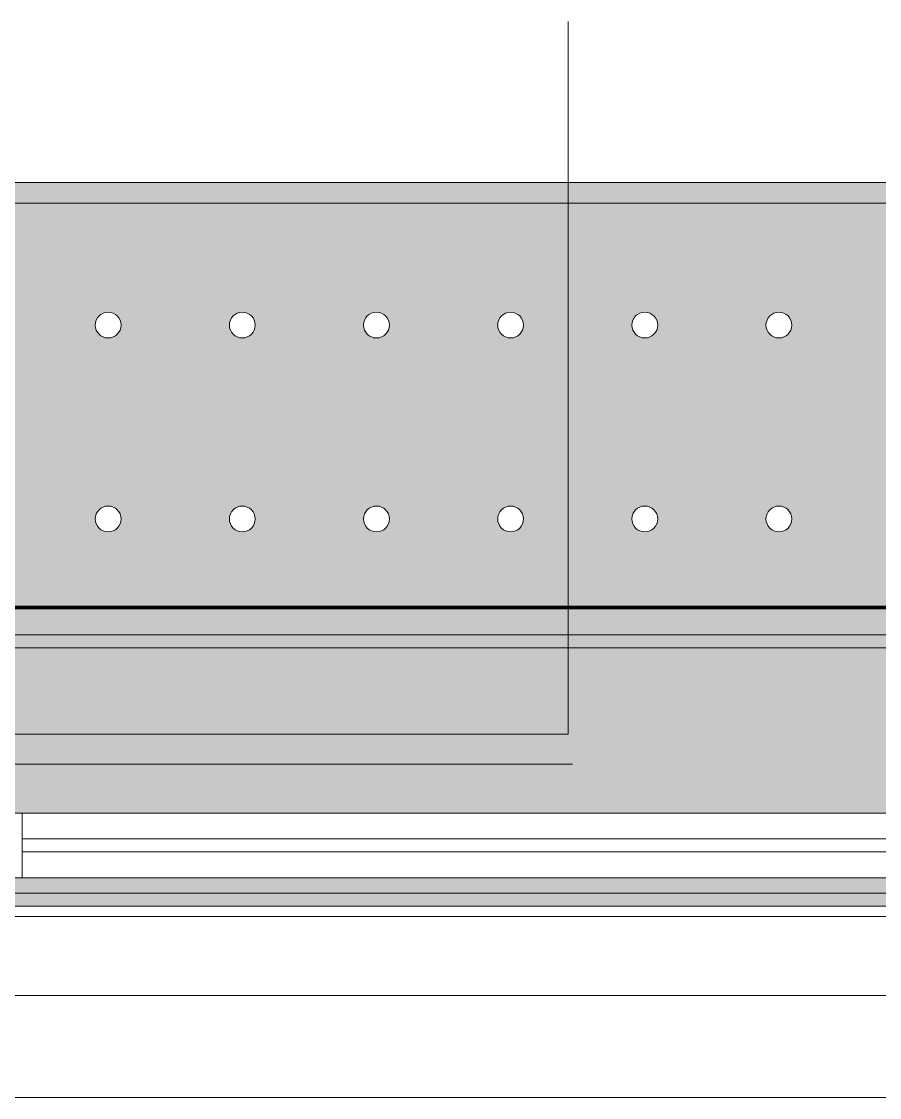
# Model space of a CAD drawing. Header units: millimetres. Extents: x 35157 to 232994, y -8553 to 29000.
# Drawn here: x 53429 to 54093, y -258 to 574 of the extents above; entities that cross this region are included whole.
import ezdxf

# ---------------------------------------------------------------- set-up
doc = ezdxf.new("R2010")
doc.units = ezdxf.units.MM
doc.linetypes.add('Осевая', pattern=[3175, 635, -476.25, 1587.5, -476.25])
for name, color, linetype, lineweight in [('A-GLAZ', 7, 'Continuous', 9), ('A-GLAZ-1', 7, 'Continuous', 13), ('A-WALL', 7, 'Continuous', 9), ('A-WALL-IDEN', 7, 'Continuous', 9), ('I-WALL', 7, 'Continuous', 9), ('Оси-2', 7, 'Осевая', 9)]:
    doc.layers.add(name, color=color, linetype=linetype, lineweight=lineweight)
for name, color, linetype, lineweight, true_color in [('A-WALL-1', 7, 'Continuous', 9, 0xc0c0c0), ('I-WALL-5', 7, 'Continuous', 9, 0xc0c0c0), ('I-WALL-6', 7, 'Continuous', 9, 0xcbc7bf), ('I-WALL-9', 7, 'Continuous', 80, 0xff80c0), ('S-WALL-ANLY', 7, 'Continuous', 13, 0x008040), ('Знаки-1', 7, 'Continuous', 9, 0xc1bbaf), ('Знаки-3', 9, 'Continuous', 9, 0x808080), ('Знаки-4', 7, 'Continuous', 9, 0xaba79f), ('Знаки-5', 7, 'Continuous', 9, 0xd1cabb), ('Знаки-6', 7, 'Continuous', 9, 0xccc5b7), ('Знаки-7', 7, 'Continuous', 9, 0xd5cdbe), ('Знаки-8', 7, 'Continuous', 9, 0xd4ccbd)]:
    doc.layers.add(name, color=color, linetype=linetype, lineweight=lineweight, true_color=true_color)
doc.layers.add('Знаки-2', color=7, linetype='Continuous', lineweight=9, transparency=0.5)

# ---------------------------------------------------------------- blocks, each defined once
blk = doc.blocks.new('120_Окно_СКБ_2Ст - 120_Окно_СКБ_2Ст 3100х2500 _мал_ створка слева-2_-V22-План отделки стен 2 этажа в осях 12-23')
at = {"layer": 'A-GLAZ'}
for p, q in [((1550, -57), (-1550, -57)), ((-600, -107), (1430, -107)), ((1430, -117), (-600, -117))]:
    blk.add_line(p, q, dxfattribs=at)
at = {"layer": 'A-GLAZ-1'}
for p, q in [((1480, -87), (-650, -87)), ((1430, -137), (1430, -87)), ((-670, -137), (1500, -137)), ((1500, -137), (-670, -137))]:
    blk.add_line(p, q, dxfattribs=at)
blk = doc.blocks.new('Зашивка радиатора_ с перфорацией М6 - Зашивка радиатора_ с перфорацией М6-V46-План отделки стен 2 этажа в осях 12-23')
at = {"layer": 'Знаки-2'}
h = blk.add_hatch(color=256, dxfattribs=at)
h.paths.add_polyline_path([(2690, 380), (-370, 380), (-370, 180), (2690, 180), (2690, 357.94)])
h.paths.add_polyline_path([(-210, 357.94), (440.21, 357.94), (440.21, 317.94), (460.21, 317.94), (460.21, 307.94), (-339.79, 307.94), (-339.79, 317.94), (-319.79, 317.94), (-319.79, 357.94)])
h.paths.add_polyline_path([(915.25, 357.94), (2640.21, 357.94), (2640.21, 317.94), (2660.21, 317.94), (2660.21, 307.94), (490.21, 307.94), (490.21, 317.94), (510.21, 317.94), (510.21, 357.94), (540.17, 357.94)])
h = blk.add_hatch(color=256, dxfattribs=at)
h.paths.add_polyline_path([(-370, 180), (-369.79, 169.94), (-231.49, 169.94), (-369.79, 179.99)])
h.paths.add_polyline_path([(2415.58, 180), (-370, 180), (-369.79, 179.99), (-219.84, 169.94), (2690, 169.94), (2690, 180), (2603.12, 180)])
h.paths.add_polyline_path([(-305.3, 149.94), (-369.79, 148.94), (-369.79, -179.82), (-369.79, -179.91), (-369.79, -179.92), (-369.79, -179.94), (2690, -179.94), (2690, 149.94), (-304.18, 149.94)])
h.paths.add_polyline_path([(2108.75, 90.35), (2113.75, 89.02), (2117.41, 85.35), (2118.75, 80.35), (2117.41, 75.35), (2113.75, 71.69), (2108.75, 70.35), (2103.75, 71.69), (2100.09, 75.35), (2098.75, 80.35), (2100.09, 85.35), (2103.75, 89.02), (2106.16, 90.01)])
h.paths.add_polyline_path([(2627.5, 90.35), (2632.5, 89.02), (2636.16, 85.35), (2637.5, 80.35), (2636.16, 75.35), (2632.5, 71.69), (2627.5, 70.35), (2622.5, 71.69), (2618.84, 75.35), (2617.5, 80.35), (2618.84, 85.35), (2622.5, 89.02), (2624.91, 90.01)])
h.paths.add_polyline_path([(1382.5, 90.35), (1387.5, 89.02), (1391.16, 85.35), (1392.5, 80.35), (1391.16, 75.35), (1387.5, 71.69), (1382.5, 70.35), (1377.5, 71.69), (1373.84, 75.35), (1372.5, 80.35), (1373.84, 85.35), (1377.5, 89.02), (1379.91, 90.01)])
h.paths.add_polyline_path([(1175, 90.35), (1180, 89.02), (1183.66, 85.35), (1185, 80.35), (1183.66, 75.35), (1180, 71.69), (1175, 70.35), (1170, 71.69), (1166.34, 75.35), (1165, 80.35), (1166.34, 85.35), (1170, 89.02), (1172.41, 90.01)])
h.paths.add_polyline_path([(1278.75, 90.35), (1283.75, 89.02), (1287.41, 85.35), (1288.75, 80.35), (1287.41, 75.35), (1283.75, 71.69), (1278.75, 70.35), (1273.75, 71.69), (1270.09, 75.35), (1268.75, 80.35), (1270.09, 85.35), (1273.75, 89.02), (1276.16, 90.01)])
h.paths.add_polyline_path([(2420, 90.35), (2425, 89.02), (2428.66, 85.35), (2430, 80.35), (2428.66, 75.35), (2425, 71.69), (2420, 70.35), (2415, 71.69), (2411.34, 75.35), (2410, 80.35), (2411.34, 85.35), (2415.58, 89.26), (2417.41, 90.01)])
h.paths.add_polyline_path([(1071.25, 90.35), (1076.25, 89.02), (1079.91, 85.35), (1081.25, 80.35), (1079.91, 75.35), (1076.25, 71.69), (1071.25, 70.35), (1066.25, 71.69), (1062.59, 75.35), (1061.25, 80.35), (1062.59, 85.35), (1066.25, 89.02), (1068.66, 90.01)])
h.paths.add_polyline_path([(2212.5, 90.35), (2217.5, 89.02), (2221.16, 85.35), (2222.5, 80.35), (2221.16, 75.35), (2217.5, 71.69), (2212.5, 70.35), (2207.5, 71.69), (2203.84, 75.35), (2202.5, 80.35), (2203.84, 85.35), (2207.5, 89.02), (2209.91, 90.01)])
h.paths.add_polyline_path([(2005, 90.35), (2010, 89.02), (2013.66, 85.35), (2015, 80.35), (2013.66, 75.35), (2010, 71.69), (2005, 70.35), (2000, 71.69), (1996.34, 75.35), (1995, 80.35), (1996.34, 85.35), (2000, 89.02), (2002.41, 90.01)])
h.paths.add_polyline_path([(1693.75, 90.35), (1698.75, 89.02), (1702.41, 85.35), (1703.75, 80.35), (1702.41, 75.35), (1698.75, 71.69), (1693.75, 70.35), (1688.75, 71.69), (1685.09, 75.35), (1683.75, 80.35), (1685.09, 85.35), (1688.75, 89.02), (1691.16, 90.01)])
h.paths.add_polyline_path([(1901.25, 90.35), (1906.25, 89.02), (1909.91, 85.35), (1911.25, 80.35), (1909.91, 75.35), (1906.25, 71.69), (1901.25, 70.35), (1896.25, 71.69), (1892.59, 75.35), (1891.25, 80.35), (1892.59, 85.35), (1896.25, 89.02), (1898.66, 90.01)])
h.paths.add_polyline_path([(863.75, 90.35), (868.75, 89.02), (872.41, 85.35), (873.75, 80.35), (872.41, 75.35), (868.75, 71.69), (863.75, 70.35), (858.75, 71.69), (855.09, 75.35), (853.75, 80.35), (855.09, 85.35), (858.75, 89.02), (861.16, 90.01)])
h.paths.add_polyline_path([(2523.75, 90.35), (2528.75, 89.02), (2532.41, 85.35), (2533.75, 80.35), (2532.41, 75.35), (2528.75, 71.69), (2523.75, 70.35), (2518.75, 71.69), (2515.09, 75.35), (2513.75, 80.35), (2515.09, 85.35), (2518.75, 89.02), (2521.16, 90.01)])
h.paths.add_polyline_path([(1797.5, 90.35), (1802.5, 89.02), (1806.16, 85.35), (1807.5, 80.35), (1806.16, 75.35), (1802.5, 71.69), (1797.5, 70.35), (1792.5, 71.69), (1788.84, 75.35), (1787.5, 80.35), (1788.84, 85.35), (1792.5, 89.02), (1794.91, 90.01)])
h.paths.add_polyline_path([(1486.25, 90.35), (1491.25, 89.02), (1494.91, 85.35), (1496.25, 80.35), (1494.91, 75.35), (1491.25, 71.69), (1486.25, 70.35), (1481.25, 71.69), (1477.59, 75.35), (1476.25, 80.35), (1477.88, 85.73), (1481.25, 89.02), (1483.66, 90.01)])
h.paths.add_polyline_path([(1590, 90.35), (1595, 89.02), (1598.66, 85.35), (1600, 80.35), (1598.66, 75.35), (1595, 71.69), (1590, 70.35), (1585, 71.69), (1581.34, 75.35), (1580, 80.35), (1581.34, 85.35), (1585, 89.02), (1587.41, 90.01)])
h.paths.add_polyline_path([(2316.25, 90.35), (2321.25, 89.02), (2324.91, 85.35), (2326.25, 80.35), (2324.91, 75.35), (2321.25, 71.69), (2316.25, 70.35), (2311.25, 71.69), (2307.59, 75.35), (2306.25, 80.35), (2307.59, 85.35), (2311.25, 89.02), (2313.66, 90.01)])
h.paths.add_polyline_path([(967.5, 90.35), (972.5, 89.02), (976.16, 85.35), (977.5, 80.35), (976.16, 75.35), (972.5, 71.69), (967.5, 70.35), (962.5, 71.69), (958.84, 75.35), (957.5, 80.35), (958.84, 85.35), (962.5, 89.02), (964.91, 90.01)])
h.paths.add_polyline_path([(-70, 90.35), (-65, 89.02), (-61.34, 85.35), (-60, 80.35), (-61.34, 75.35), (-65, 71.69), (-70, 70.35), (-75, 71.69), (-78.66, 75.35), (-80, 80.35), (-78.66, 85.35), (-75, 89.02), (-72.59, 90.01)])
h.paths.add_polyline_path([(241.25, 90.35), (246.25, 89.02), (249.91, 85.35), (251.25, 80.35), (249.91, 75.35), (246.25, 71.69), (241.25, 70.35), (236.25, 71.69), (232.59, 75.35), (231.25, 80.35), (232.59, 85.35), (236.25, 89.02), (238.66, 90.01)])
h.paths.add_polyline_path([(760, 90.35), (765, 89.02), (768.66, 85.35), (770, 80.35), (768.66, 75.35), (765, 71.69), (760, 70.35), (755, 71.69), (751.34, 75.35), (750, 80.35), (751.34, 85.35), (755, 89.02), (757.41, 90.01)])
h.paths.add_polyline_path([(552.5, 90.35), (557.5, 89.02), (561.16, 85.35), (562.5, 80.35), (561.16, 75.35), (557.5, 71.69), (552.5, 70.35), (547.5, 71.69), (543.84, 75.35), (542.5, 80.35), (543.84, 85.35), (547.5, 89.02), (549.91, 90.01)])
h.paths.add_polyline_path([(656.25, 90.35), (661.25, 89.02), (664.91, 85.35), (666.25, 80.35), (664.91, 75.35), (661.25, 71.69), (656.25, 70.35), (651.25, 71.69), (647.59, 75.35), (646.25, 80.35), (647.59, 85.35), (651.25, 89.02), (653.66, 90.01)])
h.paths.add_polyline_path([(137.5, 90.35), (142.5, 89.02), (146.16, 85.35), (147.5, 80.35), (146.16, 75.35), (142.5, 71.69), (137.5, 70.35), (132.5, 71.69), (128.84, 75.35), (127.5, 80.35), (128.84, 85.35), (132.5, 89.02), (134.91, 90.01)])
h.paths.add_polyline_path([(345, 90.35), (350, 89.02), (353.66, 85.35), (355, 80.35), (353.66, 75.35), (350, 71.69), (345, 70.35), (340, 71.69), (336.34, 75.35), (335, 80.35), (336.34, 85.35), (340, 89.02), (342.41, 90.01)])
h.paths.add_polyline_path([(-173.75, 90.35), (-168.75, 89.02), (-165.09, 85.35), (-163.75, 80.35), (-165.09, 75.35), (-168.75, 71.69), (-173.75, 70.35), (-178.75, 71.69), (-182.41, 75.35), (-183.75, 80.35), (-182.41, 85.35), (-178.75, 89.02), (-176.34, 90.01)])
h.paths.add_polyline_path([(448.75, 90.35), (453.75, 89.02), (457.41, 85.35), (458.75, 80.35), (457.41, 75.35), (453.75, 71.69), (448.75, 70.35), (443.75, 71.69), (440.09, 75.35), (438.75, 80.35), (440.09, 85.35), (443.75, 89.02), (446.16, 90.01)])
h.paths.add_polyline_path([(-277.5, 90.35), (-272.5, 89.02), (-268.84, 85.35), (-267.5, 80.35), (-268.84, 75.35), (-272.5, 71.69), (-277.5, 70.35), (-282.5, 71.69), (-286.16, 75.35), (-287.5, 80.35), (-286.16, 85.35), (-282.5, 89.02), (-280.09, 90.01)])
h.paths.add_polyline_path([(33.75, 90.35), (38.75, 89.02), (42.41, 85.35), (43.75, 80.35), (42.41, 75.35), (38.75, 71.69), (33.75, 70.35), (28.75, 71.69), (25.09, 75.35), (23.75, 80.35), (25.09, 85.35), (28.75, 89.02), (31.16, 90.01)])
h.paths.add_polyline_path([(1382.5, -59.65), (1387.5, -60.98), (1391.16, -64.65), (1392.5, -69.65), (1391.16, -74.65), (1387.5, -78.31), (1382.5, -79.65), (1377.5, -78.31), (1373.84, -74.65), (1372.5, -69.65), (1373.84, -64.65), (1377.5, -60.98), (1379.91, -59.99)])
h.paths.add_polyline_path([(2212.5, -59.65), (2217.5, -60.98), (2221.16, -64.65), (2222.5, -69.65), (2221.16, -74.65), (2217.5, -78.31), (2212.5, -79.65), (2207.5, -78.31), (2203.84, -74.65), (2202.5, -69.65), (2203.84, -64.65), (2207.5, -60.98), (2209.91, -59.99)])
h.paths.add_polyline_path([(1590, -59.65), (1595, -60.98), (1598.66, -64.65), (1600, -69.65), (1598.66, -74.65), (1595, -78.31), (1590, -79.65), (1585, -78.31), (1581.34, -74.65), (1580, -69.65), (1581.34, -64.65), (1585, -60.98), (1587.41, -59.99)])
h.paths.add_polyline_path([(2005, -59.65), (2010, -60.98), (2013.66, -64.65), (2015, -69.65), (2013.66, -74.65), (2010, -78.31), (2005, -79.65), (2000, -78.31), (1996.34, -74.65), (1995, -69.65), (1996.34, -64.65), (2000, -60.98), (2002.41, -59.99)])
h.paths.add_polyline_path([(1797.5, -59.65), (1802.5, -60.98), (1806.16, -64.65), (1807.5, -69.65), (1806.16, -74.65), (1802.5, -78.31), (1797.5, -79.65), (1792.5, -78.31), (1788.84, -74.65), (1787.5, -69.65), (1788.84, -64.65), (1792.5, -60.98), (1794.91, -59.99)])
h.paths.add_polyline_path([(1175, -59.65), (1180, -60.98), (1183.66, -64.65), (1185, -69.65), (1183.66, -74.65), (1180, -78.31), (1175, -79.65), (1170, -78.31), (1166.34, -74.65), (1165, -69.65), (1166.34, -64.65), (1170, -60.98), (1172.41, -59.99)])
h.paths.add_polyline_path([(2523.75, -59.65), (2528.75, -60.98), (2532.41, -64.65), (2533.75, -69.65), (2532.41, -74.65), (2528.75, -78.31), (2523.75, -79.65), (2518.75, -78.31), (2515.09, -74.65), (2513.75, -69.65), (2515.09, -64.65), (2518.75, -60.98), (2521.16, -59.99)])
h.paths.add_polyline_path([(2627.5, -59.65), (2632.5, -60.98), (2636.16, -64.65), (2637.5, -69.65), (2636.16, -74.65), (2632.5, -78.31), (2627.5, -79.65), (2622.5, -78.31), (2618.84, -74.65), (2617.5, -69.65), (2618.84, -64.65), (2622.5, -60.98), (2624.91, -59.99)])
h.paths.add_polyline_path([(1486.25, -59.65), (1491.25, -60.98), (1494.91, -64.65), (1496.25, -69.65), (1494.91, -74.65), (1491.25, -78.31), (1486.25, -79.65), (1481.25, -78.31), (1477.59, -74.65), (1476.25, -69.65), (1477.88, -64.27), (1481.25, -60.98), (1483.66, -59.99)])
h.paths.add_polyline_path([(2108.75, -59.65), (2113.75, -60.98), (2117.41, -64.65), (2118.75, -69.65), (2117.41, -74.65), (2113.75, -78.31), (2108.75, -79.65), (2103.75, -78.31), (2100.09, -74.65), (2098.75, -69.65), (2100.09, -64.65), (2103.75, -60.98), (2106.16, -59.99)])
h.paths.add_polyline_path([(2316.25, -59.65), (2321.81, -61.42), (2324.91, -64.65), (2326.25, -69.65), (2324.91, -74.65), (2321.25, -78.31), (2316.25, -79.65), (2311.25, -78.31), (2307.59, -74.65), (2306.25, -69.65), (2307.59, -64.65), (2311.25, -60.98), (2313.66, -59.99)])
h.paths.add_polyline_path([(1693.75, -59.65), (1698.75, -60.98), (1702.41, -64.65), (1703.75, -69.65), (1702.41, -74.65), (1698.75, -78.31), (1693.75, -79.65), (1688.75, -78.31), (1685.09, -74.65), (1683.75, -69.65), (1685.09, -64.65), (1688.75, -60.98), (1691.16, -59.99)])
h.paths.add_polyline_path([(1901.25, -59.65), (1906.25, -60.98), (1909.91, -64.65), (1911.25, -69.65), (1909.91, -74.65), (1906.25, -78.31), (1901.25, -79.65), (1896.25, -78.31), (1892.59, -74.65), (1891.25, -69.65), (1892.59, -64.65), (1896.25, -60.98), (1898.66, -59.99)])
h.paths.add_polyline_path([(863.75, -59.65), (868.75, -60.98), (872.41, -64.65), (873.75, -69.65), (872.41, -74.65), (868.75, -78.31), (863.75, -79.65), (858.75, -78.31), (855.09, -74.65), (853.75, -69.65), (855.09, -64.65), (858.75, -60.98), (861.16, -59.99)])
h.paths.add_polyline_path([(1278.75, -59.65), (1283.75, -60.98), (1287.41, -64.65), (1288.75, -69.65), (1287.41, -74.65), (1283.75, -78.31), (1278.75, -79.65), (1273.75, -78.31), (1270.09, -74.65), (1268.75, -69.65), (1270.09, -64.65), (1273.75, -60.98), (1276.16, -59.99)])
h.paths.add_polyline_path([(1071.25, -59.65), (1076.25, -60.98), (1079.91, -64.65), (1081.25, -69.65), (1079.91, -74.65), (1076.25, -78.31), (1071.25, -79.65), (1066.25, -78.31), (1062.59, -74.65), (1061.25, -69.65), (1062.59, -64.65), (1066.25, -60.98), (1068.66, -59.99)])
h.paths.add_polyline_path([(2420, -59.65), (2425, -60.98), (2428.66, -64.65), (2430, -69.65), (2428.66, -74.65), (2425, -78.31), (2420, -79.65), (2415, -78.31), (2411.34, -74.65), (2410, -69.65), (2411.34, -64.65), (2415.58, -60.74), (2417.41, -59.99)])
h.paths.add_polyline_path([(760, -59.65), (765, -60.98), (768.66, -64.65), (770, -69.65), (768.66, -74.65), (765, -78.31), (760, -79.65), (755, -78.31), (751.34, -74.65), (750, -69.65), (751.34, -64.65), (755, -60.98), (757.41, -59.99)])
h.paths.add_polyline_path([(967.5, -59.65), (972.5, -60.98), (976.16, -64.65), (977.5, -69.65), (976.16, -74.65), (972.5, -78.31), (967.5, -79.65), (962.5, -78.31), (958.84, -74.65), (957.5, -69.65), (958.84, -64.65), (962.5, -60.98), (964.91, -59.99)])
h.paths.add_polyline_path([(-70, -59.65), (-65, -60.98), (-61.34, -64.65), (-60, -69.65), (-61.34, -74.65), (-65, -78.31), (-70, -79.65), (-75, -78.31), (-78.66, -74.65), (-80, -69.65), (-78.66, -64.65), (-75, -60.98), (-72.59, -59.99)])
h.paths.add_polyline_path([(552.5, -59.65), (557.5, -60.98), (561.16, -64.65), (562.5, -69.65), (561.16, -74.65), (557.5, -78.31), (552.5, -79.65), (547.5, -78.31), (543.84, -74.65), (542.5, -69.65), (543.84, -64.65), (547.5, -60.98), (549.91, -59.99)])
h.paths.add_polyline_path([(345, -59.65), (350, -60.98), (353.66, -64.65), (355, -69.65), (353.66, -74.65), (350, -78.31), (345, -79.65), (340, -78.31), (336.34, -74.65), (335, -69.65), (336.34, -64.65), (340, -60.98), (342.41, -59.99)])
h.paths.add_polyline_path([(137.5, -59.65), (142.5, -60.98), (146.16, -64.65), (147.5, -69.65), (146.16, -74.65), (142.5, -78.31), (137.5, -79.65), (132.5, -78.31), (128.84, -74.65), (127.5, -69.65), (128.84, -64.65), (132.5, -60.98), (134.91, -59.99)])
h.paths.add_polyline_path([(33.75, -59.65), (38.75, -60.98), (42.41, -64.65), (43.75, -69.65), (42.41, -74.65), (38.75, -78.31), (33.75, -79.65), (28.75, -78.31), (25.09, -74.65), (23.75, -69.65), (25.09, -64.65), (28.75, -60.98), (31.16, -59.99)])
h.paths.add_polyline_path([(-173.75, -59.65), (-168.75, -60.98), (-165.09, -64.65), (-163.75, -69.65), (-165.09, -74.65), (-168.75, -78.31), (-173.75, -79.65), (-178.75, -78.31), (-182.41, -74.65), (-183.75, -69.65), (-182.41, -64.65), (-178.75, -60.98), (-176.34, -59.99)])
h.paths.add_polyline_path([(241.25, -59.65), (246.25, -60.98), (249.91, -64.65), (251.25, -69.65), (249.91, -74.65), (246.25, -78.31), (241.25, -79.65), (236.25, -78.31), (232.59, -74.65), (231.25, -69.65), (232.59, -64.65), (236.25, -60.98), (238.66, -59.99)])
h.paths.add_polyline_path([(448.75, -59.65), (453.75, -60.98), (457.41, -64.65), (458.75, -69.65), (457.41, -74.65), (453.75, -78.31), (448.75, -79.65), (443.75, -78.31), (440.09, -74.65), (438.75, -69.65), (440.09, -64.65), (443.75, -60.98), (446.4, -59.95)])
h.paths.add_polyline_path([(-277.5, -59.65), (-272.5, -60.98), (-268.84, -64.65), (-267.5, -69.65), (-268.84, -74.65), (-272.5, -78.31), (-277.5, -79.65), (-282.5, -78.31), (-286.16, -74.65), (-287.5, -69.65), (-286.16, -64.65), (-282.5, -60.98), (-280.09, -59.99)])
h.paths.add_polyline_path([(656.25, -59.65), (661.25, -60.98), (664.91, -64.65), (666.25, -69.65), (664.91, -74.65), (661.25, -78.31), (656.25, -79.65), (651.25, -78.31), (647.59, -74.65), (646.25, -69.65), (647.59, -64.65), (651.25, -60.98), (653.66, -59.99)])
for points in [[(2682.15, -163.94), (-369.79, -163.94), (-369.79, -179.92), (-369.79, -179.94), (2690, -179.94), (2689.47, -163.94), (2682.38, -163.94)], [(1960, -163.94), (1940, -163.94), (1940.68, -179.94), (1980, -179.94), (1979.32, -163.94), (1965.18, -163.94)], [(1955, -163.94), (1940, -163.94), (1940.68, -179.94), (1980, -179.94), (1979.32, -163.94), (1957.41, -163.94)], [(1960, -163.94), (1950, -163.94), (1950.34, -179.94), (1970, -179.94), (1969.66, -163.94), (1962.59, -163.94)], [(1960, -163.94), (1950, -163.94), (1950.34, -179.94), (1970, -179.94), (1969.66, -163.94), (1962.59, -163.94)], [(2060, -163.94), (2040, -163.94), (2040.68, -179.94), (2080, -179.94), (2079.32, -163.94), (2065.18, -163.94)], [(2055, -163.94), (2040, -163.94), (2040.68, -179.94), (2080, -179.94), (2079.32, -163.94), (2057.41, -163.94)], [(2060, -163.94), (2050, -163.94), (2050.34, -179.94), (2070, -179.94), (2069.66, -163.94), (2062.59, -163.94)], [(2060, -163.94), (2050, -163.94), (2050.34, -179.94), (2070, -179.94), (2069.66, -163.94), (2062.59, -163.94)], [(2155, -163.94), (2140, -163.94), (2140.68, -179.94), (2180, -179.94), (2179.32, -163.94), (2157.41, -163.94)], [(2165, -163.94), (2140, -163.94), (2140.68, -179.94), (2180, -179.94), (2179.32, -163.94), (2165.18, -163.94)], [(2160, -163.94), (2150, -163.94), (2150.34, -179.94), (2170, -179.94), (2169.66, -163.94), (2162.59, -163.94)], [(2160, -163.94), (2150, -163.94), (2150.34, -179.94), (2170, -179.94), (2169.66, -163.94), (2162.59, -163.94)], [(2260, -163.94), (2240, -163.94), (2240.68, -179.94), (2280, -179.94), (2279.32, -163.94), (2265.18, -163.94)], [(2265, -163.94), (2240, -163.94), (2240.68, -179.94), (2280, -179.94), (2279.32, -163.94), (2265.18, -163.94)], [(2260, -163.94), (2250, -163.94), (2250.34, -179.94), (2270, -179.94), (2269.66, -163.94), (2262.59, -163.94)], [(2260, -163.94), (2250, -163.94), (2250.34, -179.94), (2270, -179.94), (2269.66, -163.94), (2262.59, -163.94)], [(2360, -163.94), (2340, -163.94), (2340.68, -179.94), (2380, -179.94), (2379.32, -163.94), (2365.18, -163.94)], [(2365, -163.94), (2340, -163.94), (2340.68, -179.94), (2380, -179.94), (2379.32, -163.94), (2365.18, -163.94)], [(2360, -163.94), (2350, -163.94), (2350.34, -179.94), (2370, -179.94), (2369.66, -163.94), (2362.59, -163.94)], [(2360, -163.94), (2350, -163.94), (2350.34, -179.94), (2370, -179.94), (2369.66, -163.94), (2362.59, -163.94)], [(2440.68, -163.94), (2440, -163.94), (2440.68, -179.94), (2480, -179.94), (2479.32, -163.94), (2442.68, -163.94)], [(2440.68, -163.94), (2440, -163.94), (2440.68, -179.94), (2480, -179.94), (2479.32, -163.94), (2442.68, -163.94)], [(2460, -163.94), (2450, -164.05), (2450.34, -179.94), (2470, -179.94), (2469.66, -163.94), (2462.59, -163.94)], [(2460, -163.94), (2450, -164.05), (2450.34, -179.94), (2470, -179.94), (2469.66, -163.94), (2462.59, -163.94)], [(2564.17, -163.94), (2540, -164.84), (2540.68, -179.94), (2580, -179.94), (2579.32, -163.94), (2565.18, -163.94)], [(2555, -163.94), (2540, -164.84), (2540.68, -179.94), (2580, -179.94), (2579.32, -163.94), (2557.41, -163.94)], [(2560, -163.94), (2550, -164.2), (2550.34, -179.94), (2570, -179.94), (2569.66, -163.94), (2562.59, -163.94)], [(2560, -163.94), (2550, -164.2), (2550.34, -179.94), (2570, -179.94), (2569.66, -163.94), (2562.59, -163.94)]]:
    blk.add_hatch(color=256, dxfattribs=at).paths.add_polyline_path(points)
at = {"layer": 'Знаки-1'}
for p, q in [((2690, 180), (-370, 180)), ((-370, 180), (2690, 180)), ((1940, -163.94), (1880, -163.94)), ((1940, -163.94), (1980, -163.94)), ((1980, -163.94), (1940, -163.94)), ((2040, -163.94), (1980, -163.94)), ((2040, -163.94), (2080, -163.94)), ((2040.68, -163.94), (2040, -163.94)), ((2042.68, -163.94), (2040.68, -163.94)), ((2080, -163.94), (2042.68, -163.94)), ((2140, -163.94), (2080, -163.94)), ((2140, -163.94), (2150, -163.94)), ((2142.68, -163.94), (2140, -163.94)), ((2150, -163.94), (2142.68, -163.94)), ((2150, -163.94), (2152.93, -163.94)), ((2150.34, -163.94), (2150, -163.94)), ((2160, -163.94), (2150.34, -163.94)), ((2152.93, -163.94), (2165, -163.94)), ((2169.66, -163.94), (2160, -163.94)), ((2165, -163.94), (2170, -163.94)), ((2170, -163.94), (2169.66, -163.94)), ((2170, -163.94), (2177.32, -163.94)), ((2180, -163.94), (2170, -163.94)), ((2177.32, -163.94), (2180, -163.94)), ((2240, -163.94), (2180, -163.94)), ((2240, -163.94), (2250, -163.94)), ((2245.86, -163.94), (2240, -163.94)), ((2274.14, -163.94), (2245.86, -163.94)), ((2250, -163.94), (2274.14, -163.94)), ((2274.14, -163.94), (2280, -163.94)), ((2280, -163.94), (2274.14, -163.94)), ((2340, -163.94), (2280, -163.94)), ((2340, -163.94), (2342.68, -163.94)), ((2342.68, -163.94), (2340, -163.94)), ((2342.68, -163.94), (2365.18, -163.94)), ((2365.18, -163.94), (2342.68, -163.94)), ((2365.18, -163.94), (2380, -163.94)), ((2380, -163.94), (2365.18, -163.94)), ((2440, -163.94), (2380, -163.94)), ((2440, -163.94), (2445.86, -163.94)), ((2445.86, -163.94), (2440, -163.94)), ((2445.86, -163.94), (2450, -163.94)), ((2450, -163.94), (2445.86, -163.94)), ((2450, -163.94), (2451.34, -163.94)), ((2451.34, -163.94), (2450, -163.94)), ((2451.34, -163.94), (2462.59, -163.94)), ((2462.59, -163.94), (2451.34, -163.94)), ((2462.59, -163.94), (2464.86, -163.94)), ((2464.86, -163.94), (2462.59, -163.94)), ((2465, -163.94), (2470, -163.94)), ((2470, -163.94), (2465, -163.94)), ((2470, -163.94), (2480, -163.94)), ((2480, -163.94), (2470, -163.94)), ((2540, -163.94), (2480, -163.94)), ((2540, -163.94), (2550, -163.94)), ((2545.86, -163.94), (2540, -163.94)), ((2564.18, -163.94), (2545.86, -163.94)), ((2550, -163.94), (2564.18, -163.94)), ((2565.18, -163.94), (2577.32, -163.94)), ((2574.14, -163.94), (2565.18, -163.94)), ((2580, -163.94), (2574.14, -163.94)), ((2577.32, -163.94), (2580, -163.94)), ((2646.93, -163.94), (2580.72, -163.94)), ((1880, -179.94), (1940, -179.94)), ((1940, -179.94), (1980, -179.94)), ((1980, -179.94), (1940, -179.94)), ((1980, -179.94), (2040, -179.94)), ((2040, -179.94), (2080, -179.94)), ((2080, -179.94), (2040, -179.94)), ((2080, -179.94), (2140, -179.94)), ((2140, -179.94), (2150, -179.94)), ((2150, -179.94), (2140, -179.94)), ((2150, -179.94), (2155, -179.94)), ((2170, -179.94), (2150, -179.94)), ((2155, -179.94), (2165, -179.94)), ((2165, -179.94), (2170, -179.94)), ((2170, -179.94), (2180, -179.94)), ((2180, -179.94), (2170, -179.94)), ((2180, -179.94), (2240, -179.94)), ((2240, -179.94), (2280, -179.94)), ((2280, -179.94), (2240, -179.94)), ((2280, -179.94), (2340, -179.94)), ((2340, -179.94), (2380, -179.94)), ((2380, -179.94), (2340, -179.94)), ((2380, -179.94), (2440, -179.94)), ((2440, -179.94), (2450, -179.94)), ((2450, -179.94), (2440, -179.94)), ((2450, -179.94), (2470, -179.94)), ((2470, -179.94), (2450, -179.94)), ((2470, -179.94), (2480, -179.94)), ((2480, -179.94), (2470, -179.94)), ((2480, -179.94), (2540, -179.94)), ((2540, -179.94), (2580, -179.94)), ((2560, -179.94), (2540, -179.94)), ((2580, -179.94), (2560, -179.94)), ((2580, -179.94), (2689.47, -179.94))]:
    blk.add_line(p, q, dxfattribs=at)
at = {"layer": 'Знаки-3'}
for p, q in [((2690, 380), (-370, 380)), ((-370, 180), (2690, 180)), ((2690, 180), (-370, 180)), ((-369.79, -179.94), (2690, -179.94))]:
    blk.add_line(p, q, dxfattribs=at)
for centre, start, end in [((2005, 80.35), 0, 180), ((2108.75, 80.35), 0, 180), ((2212.5, 80.35), 0, 180), ((2316.25, 80.35), 0, 180), ((2420, 80.35), 0, 180), ((2523.75, 80.35), 0, 180), ((2005, 80.35), 180, 0), ((2108.75, 80.35), 180, 360), ((2212.5, 80.35), 180, 0), ((2316.25, 80.35), 180, 360), ((2420, 80.35), 180, 0), ((2523.75, 80.35), 180, 360), ((2005, -69.65), 0, 180), ((2108.75, -69.65), 0, 180), ((2212.5, -69.65), 0, 180), ((2316.25, -69.65), 0, 180), ((2420, -69.65), 0, 180), ((2523.75, -69.65), 0, 180), ((2005, -69.65), 180, 0), ((2108.75, -69.65), 180, 0), ((2212.5, -69.65), 180, 0), ((2316.25, -69.65), 180, 0), ((2420, -69.65), 180, 0), ((2523.75, -69.65), 180, 0)]:
    blk.add_arc(centre, 10, start, end, dxfattribs=at)
at = {"layer": 'Знаки-4'}
for p, q in [((-370, 380), (2690, 380)), ((-322.14, -163.94), (2646.93, -163.94)), ((2690, -179.94), (-369.79, -179.94)), ((2689.47, -179.94), (-369.79, -179.94))]:
    blk.add_line(p, q, dxfattribs=at)
for centre, start, end in [((2005, 80.35), 0, 180), ((2108.75, 80.35), 0, 180), ((2212.5, 80.35), 0, 180), ((2316.25, 80.35), 0, 180), ((2420, 80.35), 0, 180), ((2523.75, 80.35), 0, 180), ((2005, 80.35), 180, 360), ((2108.75, 80.35), 180, 360), ((2212.5, 80.35), 180, 360), ((2316.25, 80.35), 180, 360), ((2420, 80.35), 180, 360), ((2523.75, 80.35), 180, 360), ((2005, -69.65), 0, 180), ((2108.75, -69.65), 0, 180), ((2212.5, -69.65), 0, 180), ((2316.25, -69.65), 0, 180), ((2420, -69.65), 0, 180), ((2523.75, -69.65), 0, 180), ((2005, -69.65), 180, 360), ((2108.75, -69.65), 180, 360), ((2212.5, -69.65), 180, 360), ((2316.25, -69.65), 180, 360), ((2420, -69.65), 180, 360), ((2523.75, -69.65), 180, 360)]:
    blk.add_arc(centre, 10, start, end, dxfattribs=at)
at = {"layer": 'Знаки-5'}
for p, q in [((1945.86, -163.94), (1940.68, -163.94)), ((1950, -163.94), (1946.73, -163.94)), ((1950, -163.94), (1954.81, -163.94)), ((1950.34, -163.94), (1950, -163.94)), ((1954.81, -163.94), (1950.34, -163.94)), ((1955, -163.94), (1965, -163.94)), ((1962.59, -163.94), (1955, -163.94)), ((1965, -163.94), (1962.59, -163.94)), ((1965.19, -163.94), (1970, -163.94)), ((1967.07, -163.94), (1965.19, -163.94)), ((1970, -163.94), (1967.07, -163.94)), ((1979.32, -163.94), (1970, -163.94)), ((2050, -163.94), (2040.68, -163.94)), ((2051.28, -163.94), (2054.82, -163.94)), ((2054.82, -163.94), (2051.28, -163.94)), ((2055, -163.94), (2065, -163.94)), ((2065, -163.94), (2055, -163.94)), ((2065.18, -163.94), (2068.72, -163.94)), ((2068.72, -163.94), (2065.18, -163.94)), ((2079.32, -163.94), (2070, -163.94)), ((2150, -163.94), (2140.68, -163.94)), ((2150, -163.94), (2150.34, -163.94)), ((2154.81, -163.94), (2150, -163.94)), ((2150.34, -163.94), (2154.81, -163.94)), ((2155, -163.94), (2162.59, -163.94)), ((2162.59, -163.94), (2155, -163.94)), ((2162.59, -163.94), (2165, -163.94)), ((2165, -163.94), (2162.59, -163.94)), ((2165.19, -163.94), (2168.66, -163.94)), ((2169.66, -163.94), (2165.19, -163.94)), ((2168.66, -163.94), (2170, -163.94)), ((2170, -163.94), (2169.66, -163.94)), ((2179.32, -163.94), (2170, -163.94)), ((2250, -163.94), (2240.68, -163.94)), ((2250, -163.94), (2254.81, -163.94)), ((2254.81, -163.94), (2250, -163.94)), ((2255, -163.94), (2260, -163.94)), ((2257.41, -163.94), (2255, -163.94)), ((2265, -163.94), (2257.41, -163.94)), ((2260, -163.94), (2265, -163.94)), ((2265.19, -163.94), (2270, -163.94)), ((2268.66, -163.94), (2265.19, -163.94)), ((2270, -163.94), (2268.66, -163.94)), ((2279.32, -163.94), (2270, -163.94)), ((2350, -163.94), (2340.68, -163.94)), ((2351.28, -163.94), (2354.82, -163.94)), ((2354.82, -163.94), (2351.28, -163.94)), ((2355, -163.94), (2360, -163.94)), ((2365, -163.94), (2355, -163.94)), ((2360, -163.94), (2365, -163.94)), ((2365.18, -163.94), (2368.72, -163.94)), ((2368.72, -163.94), (2365.18, -163.94)), ((2379.32, -163.94), (2370, -163.94)), ((2450, -163.94), (2440.68, -163.94)), ((2450, -163.94), (2454.81, -163.94)), ((2451.34, -163.94), (2450, -163.94)), ((2454.81, -163.94), (2451.34, -163.94)), ((2455, -163.94), (2464.86, -163.94)), ((2457.41, -163.94), (2455, -163.94)), ((2464.86, -163.94), (2457.41, -163.94)), ((2465.19, -163.94), (2469.66, -163.94)), ((2468.66, -163.94), (2465.19, -163.94)), ((2470, -163.94), (2468.66, -163.94)), ((2469.66, -163.94), (2470, -163.94)), ((2479.32, -163.94), (2470, -163.94)), ((2550, -163.94), (2540.68, -163.94)), ((2550, -163.94), (2554.81, -163.94)), ((2554.81, -163.94), (2550, -163.94)), ((2555, -163.94), (2557.41, -163.94)), ((2564.2, -163.94), (2555, -163.94)), ((2557.41, -163.94), (2560, -163.94)), ((2560, -163.94), (2564.2, -163.94)), ((2565.19, -163.94), (2570, -163.94)), ((2570, -163.94), (2565.19, -163.94)), ((2579.32, -163.94), (2570, -163.94)), ((1940.68, -179.94), (1950, -179.94)), ((1950, -179.94), (1954.81, -179.94)), ((1954.81, -179.94), (1950, -179.94)), ((1955, -179.94), (1965, -179.94)), ((1965, -179.94), (1955, -179.94)), ((1965.19, -179.94), (1970, -179.94)), ((1970, -179.94), (1965.19, -179.94)), ((1970, -179.94), (1979.32, -179.94)), ((2040.68, -179.94), (2050, -179.94)), ((2051.28, -179.94), (2054.82, -179.94)), ((2054.82, -179.94), (2051.28, -179.94)), ((2055, -179.94), (2065, -179.94)), ((2065, -179.94), (2055, -179.94)), ((2065.18, -179.94), (2068.72, -179.94)), ((2068.72, -179.94), (2065.18, -179.94)), ((2070, -179.94), (2079.32, -179.94)), ((2140.68, -179.94), (2150, -179.94)), ((2150, -179.94), (2150.34, -179.94)), ((2154.81, -179.94), (2150, -179.94)), ((2150.34, -179.94), (2154.81, -179.94)), ((2155, -179.94), (2165, -179.94)), ((2165, -179.94), (2155, -179.94)), ((2165.19, -179.94), (2170, -179.94)), ((2170, -179.94), (2165.19, -179.94)), ((2170, -179.94), (2179.32, -179.94)), ((2240.68, -179.94), (2250, -179.94)), ((2250, -179.94), (2254.81, -179.94)), ((2254.81, -179.94), (2250, -179.94)), ((2255, -179.94), (2265, -179.94)), ((2265, -179.94), (2255, -179.94)), ((2265.19, -179.94), (2270, -179.94)), ((2270, -179.94), (2265.19, -179.94)), ((2270, -179.94), (2279.32, -179.94)), ((2340.68, -179.94), (2350, -179.94)), ((2351.28, -179.94), (2354.82, -179.94)), ((2354.82, -179.94), (2351.28, -179.94)), ((2355, -179.94), (2365, -179.94)), ((2365, -179.94), (2355, -179.94)), ((2365.18, -179.94), (2368.72, -179.94)), ((2368.72, -179.94), (2365.18, -179.94)), ((2370, -179.94), (2379.32, -179.94)), ((2440.68, -179.94), (2450, -179.94)), ((2450, -179.94), (2452.93, -179.94)), ((2454.81, -179.94), (2450, -179.94)), ((2452.93, -179.94), (2454.81, -179.94)), ((2455, -179.94), (2465, -179.94)), ((2462.59, -179.94), (2455, -179.94)), ((2465, -179.94), (2462.59, -179.94)), ((2465.19, -179.94), (2469.66, -179.94)), ((2470, -179.94), (2465.19, -179.94)), ((2469.66, -179.94), (2470, -179.94)), ((2470, -179.94), (2479.32, -179.94)), ((2540.68, -179.94), (2550, -179.94)), ((2550, -179.94), (2554.81, -179.94)), ((2552.93, -179.94), (2550, -179.94)), ((2554.81, -179.94), (2552.93, -179.94)), ((2555, -179.94), (2557.41, -179.94)), ((2562.59, -179.94), (2555, -179.94)), ((2557.41, -179.94), (2560, -179.94)), ((2560, -179.94), (2562.59, -179.94)), ((2562.59, -179.94), (2565, -179.94)), ((2565, -179.94), (2562.59, -179.94)), ((2565.19, -179.94), (2569.66, -179.94)), ((2569.66, -179.94), (2565.19, -179.94)), ((2569.66, -179.94), (2570, -179.94)), ((2570, -179.94), (2569.66, -179.94)), ((2570, -179.94), (2579.32, -179.94))]:
    blk.add_line(p, q, dxfattribs=at)
at = {"layer": 'Знаки-6'}
for p, q in [((1940, -163.94), (1950, -163.94)), ((1950, -163.94), (1940, -163.94)), ((1950, -163.94), (1954.81, -163.94)), ((1954.81, -163.94), (1950, -163.94)), ((1955, -163.94), (1965, -163.94)), ((1965, -163.94), (1955, -163.94)), ((1965.19, -163.94), (1970, -163.94)), ((1970, -163.94), (1965.19, -163.94)), ((1970, -163.94), (1980, -163.94)), ((1980, -163.94), (1970, -163.94)), ((2040, -163.94), (2050, -163.94)), ((2050, -163.94), (2040, -163.94)), ((2050, -163.94), (2054.81, -163.94)), ((2054.81, -163.94), (2050, -163.94)), ((2055, -163.94), (2065, -163.94)), ((2065, -163.94), (2055, -163.94)), ((2065.19, -163.94), (2070, -163.94)), ((2070, -163.94), (2065.19, -163.94)), ((2070, -163.94), (2080, -163.94)), ((2080, -163.94), (2070, -163.94)), ((2140, -163.94), (2150, -163.94)), ((2150, -163.94), (2140, -163.94)), ((2151.28, -163.94), (2154.82, -163.94)), ((2154.82, -163.94), (2151.28, -163.94)), ((2155, -163.94), (2165, -163.94)), ((2165, -163.94), (2155, -163.94)), ((2165.18, -163.94), (2168.72, -163.94)), ((2168.72, -163.94), (2165.18, -163.94)), ((2170, -163.94), (2180, -163.94)), ((2180, -163.94), (2170, -163.94)), ((2240, -163.94), (2250, -163.94)), ((2250, -163.94), (2240, -163.94)), ((2250, -163.94), (2254.81, -163.94)), ((2254.81, -163.94), (2250, -163.94)), ((2255, -163.94), (2265, -163.94)), ((2265, -163.94), (2255, -163.94)), ((2265.19, -163.94), (2270, -163.94)), ((2270, -163.94), (2265.19, -163.94)), ((2270, -163.94), (2280, -163.94)), ((2280, -163.94), (2270, -163.94)), ((2340, -163.94), (2350, -163.94)), ((2350, -163.94), (2340, -163.94)), ((2350, -163.94), (2354.81, -163.94)), ((2354.81, -163.94), (2350, -163.94)), ((2355, -163.94), (2365, -163.94)), ((2365, -163.94), (2355, -163.94)), ((2365.19, -163.94), (2370, -163.94)), ((2370, -163.94), (2365.19, -163.94)), ((2370, -163.94), (2380, -163.94)), ((2380, -163.94), (2370, -163.94)), ((2440, -163.94), (2450, -163.94)), ((2450, -163.94), (2440, -163.94)), ((2451.28, -163.94), (2454.82, -163.94)), ((2454.82, -163.94), (2451.28, -163.94)), ((2455, -163.94), (2464.86, -163.94)), ((2464.86, -163.94), (2455, -163.94)), ((2465.18, -163.94), (2468.72, -163.94)), ((2468.72, -163.94), (2465.18, -163.94)), ((2470, -163.94), (2480, -163.94)), ((2480, -163.94), (2470, -163.94)), ((2540, -163.94), (2550, -163.94)), ((2550, -163.94), (2540, -163.94)), ((2550, -163.94), (2554.81, -163.94)), ((2554.81, -163.94), (2550, -163.94)), ((2555, -163.94), (2564.2, -163.94)), ((2564.2, -163.94), (2555, -163.94)), ((2565.19, -163.94), (2570, -163.94)), ((2570, -163.94), (2565.19, -163.94)), ((2570, -163.94), (2580, -163.94)), ((2580, -163.94), (2570, -163.94)), ((1940, -179.94), (1950, -179.94)), ((1950, -179.94), (1940, -179.94)), ((1950, -179.94), (1954.81, -179.94)), ((1954.81, -179.94), (1950, -179.94)), ((1955, -179.94), (1965, -179.94)), ((1965, -179.94), (1955, -179.94)), ((1965.19, -179.94), (1970, -179.94)), ((1970, -179.94), (1965.19, -179.94)), ((1970, -179.94), (1980, -179.94)), ((1980, -179.94), (1970, -179.94)), ((2040, -179.94), (2050, -179.94)), ((2050, -179.94), (2040, -179.94)), ((2050, -179.94), (2054.81, -179.94)), ((2054.81, -179.94), (2050, -179.94)), ((2055, -179.94), (2065, -179.94)), ((2065, -179.94), (2055, -179.94)), ((2065.19, -179.94), (2070, -179.94)), ((2070, -179.94), (2065.19, -179.94)), ((2070, -179.94), (2080, -179.94)), ((2080, -179.94), (2070, -179.94)), ((2140, -179.94), (2150, -179.94)), ((2150, -179.94), (2140, -179.94)), ((2151.28, -179.94), (2154.82, -179.94)), ((2154.82, -179.94), (2151.28, -179.94)), ((2155, -179.94), (2165, -179.94)), ((2165, -179.94), (2155, -179.94)), ((2165.18, -179.94), (2168.72, -179.94)), ((2168.72, -179.94), (2165.18, -179.94)), ((2170, -179.94), (2180, -179.94)), ((2180, -179.94), (2170, -179.94)), ((2240, -179.94), (2250, -179.94)), ((2250, -179.94), (2240, -179.94)), ((2250, -179.94), (2254.81, -179.94)), ((2254.81, -179.94), (2250, -179.94)), ((2255, -179.94), (2265, -179.94)), ((2265, -179.94), (2255, -179.94)), ((2265.19, -179.94), (2270, -179.94)), ((2270, -179.94), (2265.19, -179.94)), ((2270, -179.94), (2280, -179.94)), ((2280, -179.94), (2270, -179.94)), ((2340, -179.94), (2350, -179.94)), ((2350, -179.94), (2340, -179.94)), ((2350, -179.94), (2354.81, -179.94)), ((2354.81, -179.94), (2350, -179.94)), ((2355, -179.94), (2365, -179.94)), ((2365, -179.94), (2355, -179.94)), ((2365.19, -179.94), (2370, -179.94)), ((2370, -179.94), (2365.19, -179.94)), ((2370, -179.94), (2380, -179.94)), ((2380, -179.94), (2370, -179.94)), ((2440, -179.94), (2450, -179.94)), ((2450, -179.94), (2440, -179.94)), ((2451.28, -179.94), (2454.82, -179.94)), ((2454.82, -179.94), (2451.28, -179.94)), ((2455, -179.94), (2465, -179.94)), ((2465, -179.94), (2455, -179.94)), ((2465.18, -179.94), (2468.72, -179.94)), ((2468.72, -179.94), (2465.18, -179.94)), ((2470, -179.94), (2480, -179.94)), ((2480, -179.94), (2470, -179.94)), ((2540, -179.94), (2550, -179.94)), ((2550, -179.94), (2540, -179.94)), ((2550, -179.94), (2554.81, -179.94)), ((2554.81, -179.94), (2550, -179.94)), ((2555, -179.94), (2565, -179.94)), ((2565, -179.94), (2555, -179.94)), ((2565.19, -179.94), (2570, -179.94)), ((2570, -179.94), (2565.19, -179.94)), ((2570, -179.94), (2580, -179.94)), ((2580, -179.94), (2570, -179.94))]:
    blk.add_line(p, q, dxfattribs=at)
at = {"layer": 'Знаки-7'}
for p, q in [((1954.82, -163.94), (1951.34, -163.94)), ((1965, -163.94), (1955, -163.94)), ((1968.66, -163.94), (1965.18, -163.94)), ((2054.82, -163.94), (2051.34, -163.94)), ((2065, -163.94), (2055, -163.94)), ((2068.66, -163.94), (2065.18, -163.94)), ((2154.82, -163.94), (2151.34, -163.94)), ((2165, -163.94), (2155, -163.94)), ((2168.66, -163.94), (2165.18, -163.94)), ((2254.82, -163.94), (2251.34, -163.94)), ((2265, -163.94), (2255, -163.94)), ((2268.66, -163.94), (2265.18, -163.94)), ((2354.82, -163.94), (2351.34, -163.94)), ((2365, -163.94), (2355, -163.94)), ((2368.66, -163.94), (2365.18, -163.94)), ((2454.82, -163.94), (2451.34, -163.94)), ((2464.85, -163.94), (2455, -163.94)), ((2468.66, -163.94), (2465.18, -163.94)), ((2554.82, -163.94), (2551.34, -163.94)), ((2564.17, -163.94), (2555, -163.94)), ((2568.66, -163.94), (2565.18, -163.94)), ((1951.34, -179.94), (1954.82, -179.94)), ((1955, -179.94), (1965, -179.94)), ((1965.18, -179.94), (1968.66, -179.94)), ((2051.34, -179.94), (2054.82, -179.94)), ((2055, -179.94), (2065, -179.94)), ((2065.18, -179.94), (2068.66, -179.94)), ((2151.34, -179.94), (2154.82, -179.94)), ((2155, -179.94), (2165, -179.94)), ((2165.18, -179.94), (2168.66, -179.94)), ((2251.34, -179.94), (2254.82, -179.94)), ((2255, -179.94), (2265, -179.94)), ((2265.18, -179.94), (2268.66, -179.94)), ((2351.34, -179.94), (2354.82, -179.94)), ((2355, -179.94), (2365, -179.94)), ((2365.18, -179.94), (2368.66, -179.94)), ((2451.34, -179.94), (2454.82, -179.94)), ((2455, -179.94), (2465, -179.94)), ((2465.18, -179.94), (2468.66, -179.94)), ((2551.34, -179.94), (2554.82, -179.94)), ((2555, -179.94), (2565, -179.94)), ((2565.18, -179.94), (2568.66, -179.94))]:
    blk.add_line(p, q, dxfattribs=at)
at = {"layer": 'Знаки-8'}
for p, q in [((1951.28, -163.94), (1954.82, -163.94)), ((1954.82, -163.94), (1951.28, -163.94)), ((1955, -163.94), (1965, -163.94)), ((1965, -163.94), (1955, -163.94)), ((1965.18, -163.94), (1968.72, -163.94)), ((1968.72, -163.94), (1965.18, -163.94)), ((2050, -163.94), (2051.34, -163.94)), ((2054.81, -163.94), (2050, -163.94)), ((2051.34, -163.94), (2054.81, -163.94)), ((2055, -163.94), (2065, -163.94)), ((2060, -163.94), (2055, -163.94)), ((2065, -163.94), (2060, -163.94)), ((2065.19, -163.94), (2068.66, -163.94)), ((2068.66, -163.94), (2065.19, -163.94)), ((2068.66, -163.94), (2070, -163.94)), ((2070, -163.94), (2068.66, -163.94)), ((2151.28, -163.94), (2154.82, -163.94)), ((2154.82, -163.94), (2151.28, -163.94)), ((2155, -163.94), (2160, -163.94)), ((2160, -163.94), (2155, -163.94)), ((2160, -163.94), (2165, -163.94)), ((2165, -163.94), (2160, -163.94)), ((2165.18, -163.94), (2168.72, -163.94)), ((2168.72, -163.94), (2165.18, -163.94)), ((2251.28, -163.94), (2254.82, -163.94)), ((2254.82, -163.94), (2251.28, -163.94)), ((2255, -163.94), (2265, -163.94)), ((2265, -163.94), (2255, -163.94)), ((2265.18, -163.94), (2268.72, -163.94)), ((2268.72, -163.94), (2265.18, -163.94)), ((2350, -163.94), (2351.34, -163.94)), ((2354.81, -163.94), (2350, -163.94)), ((2351.34, -163.94), (2354.81, -163.94)), ((2355, -163.94), (2365, -163.94)), ((2365, -163.94), (2355, -163.94)), ((2365.19, -163.94), (2370, -163.94)), ((2370, -163.94), (2365.19, -163.94)), ((2451.28, -163.94), (2454.82, -163.94)), ((2454.82, -163.94), (2451.28, -163.94)), ((2455, -163.94), (2464.86, -163.94)), ((2460, -163.94), (2455, -163.94)), ((2464.86, -163.94), (2460, -163.94)), ((2465.18, -163.94), (2468.72, -163.94)), ((2468.72, -163.94), (2465.18, -163.94)), ((2551.28, -163.94), (2554.82, -163.94)), ((2554.82, -163.94), (2551.28, -163.94)), ((2555, -163.94), (2560, -163.94)), ((2564.18, -163.94), (2555, -163.94)), ((2560, -163.94), (2564.18, -163.94)), ((2565.18, -163.94), (2568.72, -163.94)), ((2568.72, -163.94), (2565.18, -163.94)), ((1951.28, -179.94), (1954.82, -179.94)), ((1954.82, -179.94), (1951.28, -179.94)), ((1955, -179.94), (1960, -179.94)), ((1965, -179.94), (1955, -179.94)), ((1960, -179.94), (1965, -179.94)), ((1965.18, -179.94), (1968.72, -179.94)), ((1968.72, -179.94), (1965.18, -179.94)), ((2050, -179.94), (2054.81, -179.94)), ((2052.93, -179.94), (2050, -179.94)), ((2054.81, -179.94), (2052.93, -179.94)), ((2055, -179.94), (2065, -179.94)), ((2065, -179.94), (2055, -179.94)), ((2065.19, -179.94), (2070, -179.94)), ((2070, -179.94), (2065.19, -179.94)), ((2151.28, -179.94), (2154.82, -179.94)), ((2154.82, -179.94), (2151.28, -179.94)), ((2155, -179.94), (2165, -179.94)), ((2165, -179.94), (2155, -179.94)), ((2165.18, -179.94), (2168.72, -179.94)), ((2168.72, -179.94), (2165.18, -179.94)), ((2251.28, -179.94), (2254.82, -179.94)), ((2254.82, -179.94), (2251.28, -179.94)), ((2255, -179.94), (2265, -179.94)), ((2265, -179.94), (2255, -179.94)), ((2265.18, -179.94), (2268.72, -179.94)), ((2268.72, -179.94), (2265.18, -179.94)), ((2350, -179.94), (2351.34, -179.94)), ((2352.93, -179.94), (2350, -179.94)), ((2351.34, -179.94), (2352.93, -179.94)), ((2352.93, -179.94), (2354.81, -179.94)), ((2354.81, -179.94), (2352.93, -179.94)), ((2355, -179.94), (2362.59, -179.94)), ((2365, -179.94), (2355, -179.94)), ((2362.59, -179.94), (2365, -179.94)), ((2365.19, -179.94), (2369.66, -179.94)), ((2370, -179.94), (2365.19, -179.94)), ((2369.66, -179.94), (2370, -179.94)), ((2451.28, -179.94), (2454.82, -179.94)), ((2454.82, -179.94), (2451.28, -179.94)), ((2455, -179.94), (2465, -179.94)), ((2465, -179.94), (2455, -179.94)), ((2465.18, -179.94), (2468.72, -179.94)), ((2468.72, -179.94), (2465.18, -179.94)), ((2551.28, -179.94), (2554.82, -179.94)), ((2554.82, -179.94), (2551.28, -179.94)), ((2555, -179.94), (2565, -179.94)), ((2565, -179.94), (2555, -179.94)), ((2565.18, -179.94), (2568.72, -179.94)), ((2568.72, -179.94), (2565.18, -179.94))]:
    blk.add_line(p, q, dxfattribs=at)

msp = doc.modelspace()

# ---------------------------------------------------------------- hatches: boundary and pattern name
at = {"layer": 'I-WALL'}
h = msp.add_hatch(dxfattribs=at)
h.set_pattern_fill('FP_63', color=256, style=0, pattern_type=2)
h.set_pattern_definition([(0, (0, 0), (121.92, 30.48), [10.058, -81.382, 10.058, -81.382, -487.68]), (0, (0, 0), (121.92, 30.48), [-182.88, 10.058, -172.822, 10.058, -81.382, -213.36]), (0, (0, 0), (121.92, 30.48), [-457.2, 10.058, -50.902, 10.058, -142.342]), (120, (45.72, 15.24), (-87.356454, 90.345817), [10.058, -81.382, 10.058, -81.382, -487.68]), (120, (45.72, 15.24), (-87.356454, 90.345817), [-182.88, 10.058, -172.822, 10.058, -81.382, -213.36]), (120, (45.72, 15.24), (-87.356454, 90.345817), [-457.2, 10.058, -50.902, 10.058, -142.342]), (240, (60.96, 76.2), (-34.563546, -120.825817), [10.058, -81.382, 10.058, -81.382, -487.68]), (240, (60.96, 76.2), (-34.563546, -120.825817), [-182.88, 10.058, -172.822, 10.058, -81.382, -213.36]), (240, (60.96, 76.2), (-34.563546, -120.825817), [-457.2, 10.058, -50.902, 10.058, -142.342])])
h.paths.add_polyline_path([(54729.88, 100), (56410, 100), (56410, 120), (52760, 120), (52760, 100), (54542.34, 100)])

# ---------------------------------------------------------------- linework, layer by layer
at = {"layer": 'A-WALL'}
msp.add_line((56390, 120), (52800, 120), dxfattribs=at)
at = {"layer": 'A-WALL-1'}
msp.add_line((58060, -258), (38742.65, -258), dxfattribs=at)
at = {"layer": 'A-WALL-IDEN'}
for p, q in [((53852.31, 23.15), (53852.31, 574.44)), ((53335.25, 23.15), (53852.31, 23.15))]:
    msp.add_line(p, q, dxfattribs=at)
at = {"layer": 'I-WALL-5'}
msp.add_line((52685, 100), (56410, 100), dxfattribs=at)
at = {"layer": 'I-WALL-6'}
msp.add_line((56410, -100), (53310, -100), dxfattribs=at)
at = {"layer": 'I-WALL-9'}
msp.add_line((56389, 121), (52800, 121), dxfattribs=at)
at = {"layer": 'S-WALL-ANLY'}
for p, q in [((56410, -179), (53310, -179)), ((53310, -179), (56410, -179))]:
    msp.add_line(p, q, dxfattribs=at)
at = {"layer": 'Оси-2'}
msp.add_line((38456.81, 0), (82200, 0), dxfattribs=at)

# ---------------------------------------------------------------- block references
at = {"layer": 'A-GLAZ', "rotation": 180}
msp.add_blockref('120_Окно_СКБ_2Ст - 120_Окно_СКБ_2Ст 3100х2500 _мал_ створка слева-2_-V22-План отделки стен 2 этажа в осях 12-23', (54860, -175), dxfattribs=at)
at = {"layer": 'Знаки-5', "rotation": 180}
msp.add_blockref('Зашивка радиатора_ с перфорацией М6 - Зашивка радиатора_ с перфорацией М6-V46-План отделки стен 2 этажа в осях 12-23', (56020.21, 269.94), dxfattribs=at)

doc.saveas('drawing.dxf')
